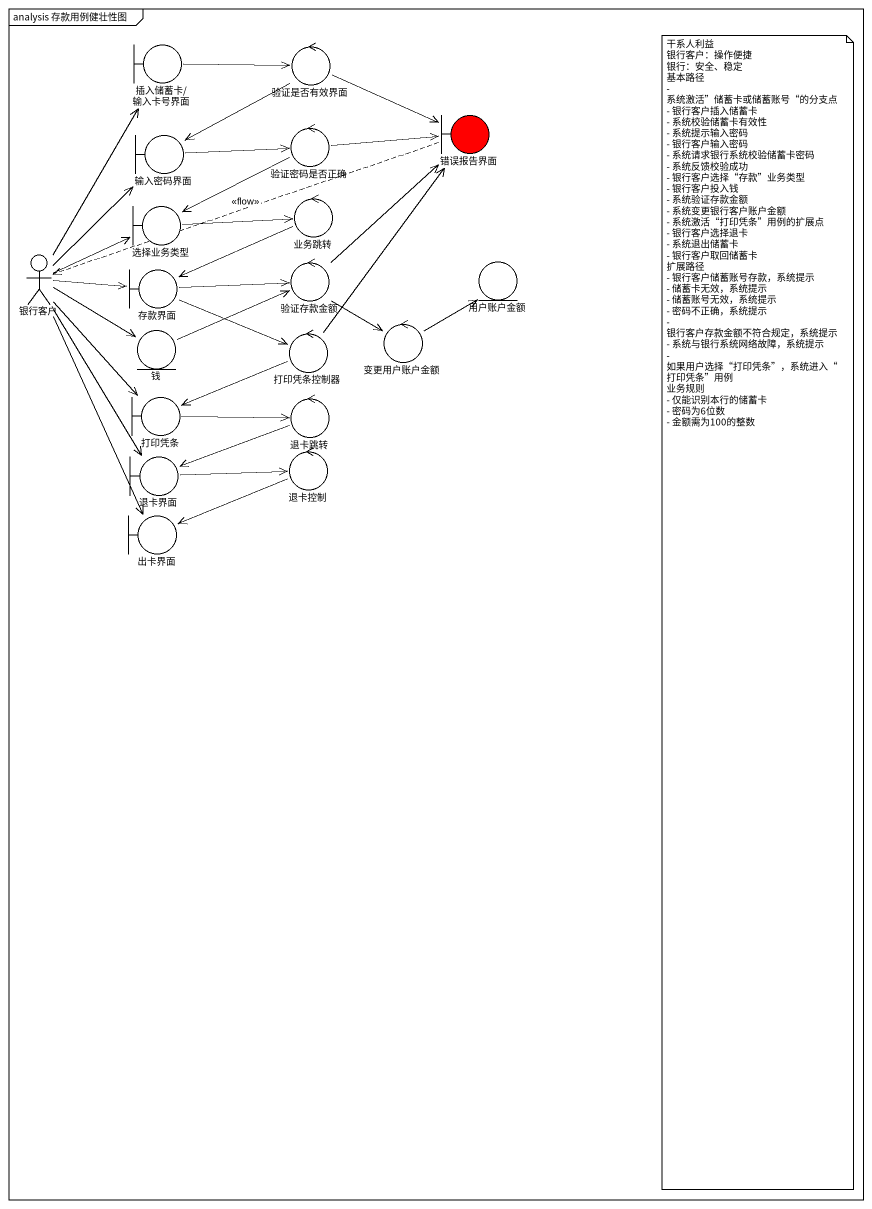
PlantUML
@startuml
mainframe analysis 存款用例健壮性图
boundary "插入储蓄卡/输入卡号界面" as 插入储蓄卡_输入卡号界面
control 验证是否有效界面
control 验证密码是否正确
boundary 错误报告界面 #FF0000
boundary 输入密码界面
boundary 选择业务类型
control 业务跳转
actor 银行客户
boundary 存款界面
control 验证存款金额
entity 用户账户金额
entity 钱
control 变更用户账户金额
control 打印凭条控制器
boundary 打印凭条
control 退卡跳转
boundary 退卡界面
control 退卡控制
boundary 出卡界面
插入储蓄卡_输入卡号界面 -right-> 验证是否有效界面
验证是否有效界面 -right-> 错误报告界面
验证是否有效界面 --> 输入密码界面
验证密码是否正确 -right-> 错误报告界面
验证密码是否正确 -left-> 选择业务类型
错误报告界面 .left.> 银行客户 : <<flow>>
输入密码界面 -right-> 验证密码是否正确
选择业务类型 -right-> 业务跳转
业务跳转 -left-> 存款界面
银行客户 -up-> 插入储蓄卡_输入卡号界面
银行客户 -up-> 输入密码界面
银行客户 -right-> 选择业务类型
银行客户 -right-> 存款界面
银行客户 -right-> 钱
银行客户 --> 打印凭条
银行客户 --> 退卡界面
银行客户 --> 出卡界面
存款界面 -right-> 验证存款金额
存款界面 -right-> 打印凭条控制器
验证存款金额 -up-> 错误报告界面
验证存款金额 <-left- 钱
验证存款金额 --> 变更用户账户金额
变更用户账户金额 -up-> 用户账户金额
打印凭条控制器 -up-> 错误报告界面
打印凭条控制器 -left-> 打印凭条
打印凭条 -right-> 退卡跳转
退卡跳转 -left-> 退卡界面
退卡界面 -right-> 退卡控制
退卡控制 -left-> 出卡界面
note as N1
  干系人利益
  银行客户：操作便捷
  银行：安全、稳定
  基本路径
  - 系统激活”储蓄卡或储蓄账号“的分支点
  - 银行客户插入储蓄卡
  - 系统校验储蓄卡有效性
  - 系统提示输入密码
  - 银行客户输入密码
  - 系统请求银行系统校验储蓄卡密码
  - 系统反馈校验成功
  - 银行客户选择“存款”业务类型
  - 银行客户投入钱
  - 系统验证存款金额
  - 系统变更银行客户账户金额
  - 系统激活“打印凭条”用例的扩展点
  - 银行客户选择退卡
  - 系统退出储蓄卡
  - 银行客户取回储蓄卡
  扩展路径
  - 银行客户储蓄账号存款，系统提示
  - 储蓄卡无效，系统提示
  - 储蓄账号无效，系统提示
  - 密码不正确，系统提示
  - 银行客户存款金额不符合规定，系统提示
  - 系统与银行系统网络故障，系统提示
  - 如果用户选择“打印凭条”，系统进入“打印凭条”用例
  业务规则
  - 仅能识别本行的储蓄卡
  - 密码为6位数
  - 金额需为100的整数
end note
@enduml
